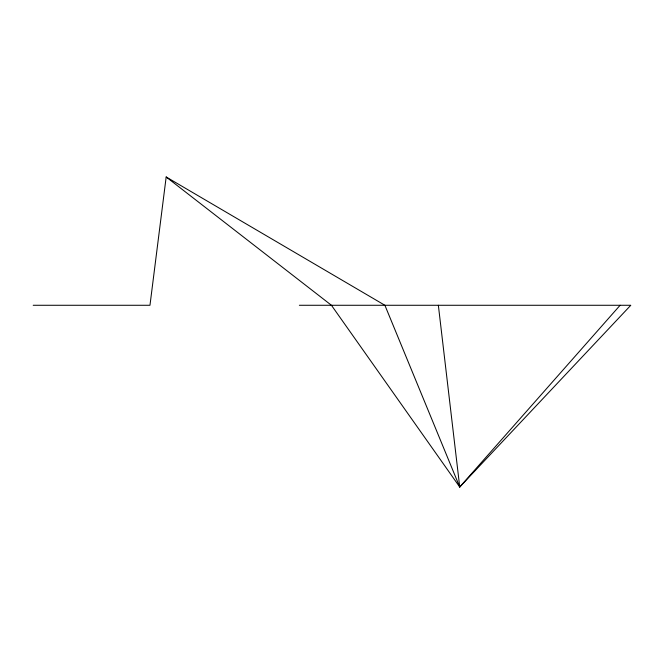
<?xml version="1.0" encoding="UTF-8"?>
<svg xmlns="http://www.w3.org/2000/svg" width="664" height="664" viewBox="0 0 664 664"><rect width="100%" height="100%" fill="white"/><g stroke="black" fill="none" stroke-linecap="round" stroke-linejoin="round"><path stroke-width="1" d="M299.364 305.274L630.8 305.274L459.737 487.027L384.896 305.274L166.174 176.973L149.973 305.274L33.2 305.274M166.174 176.973L331.436 305.274L459.737 487.027L620.11 305.274M438.356 305.274L459.737 487.027"/></g></svg>
